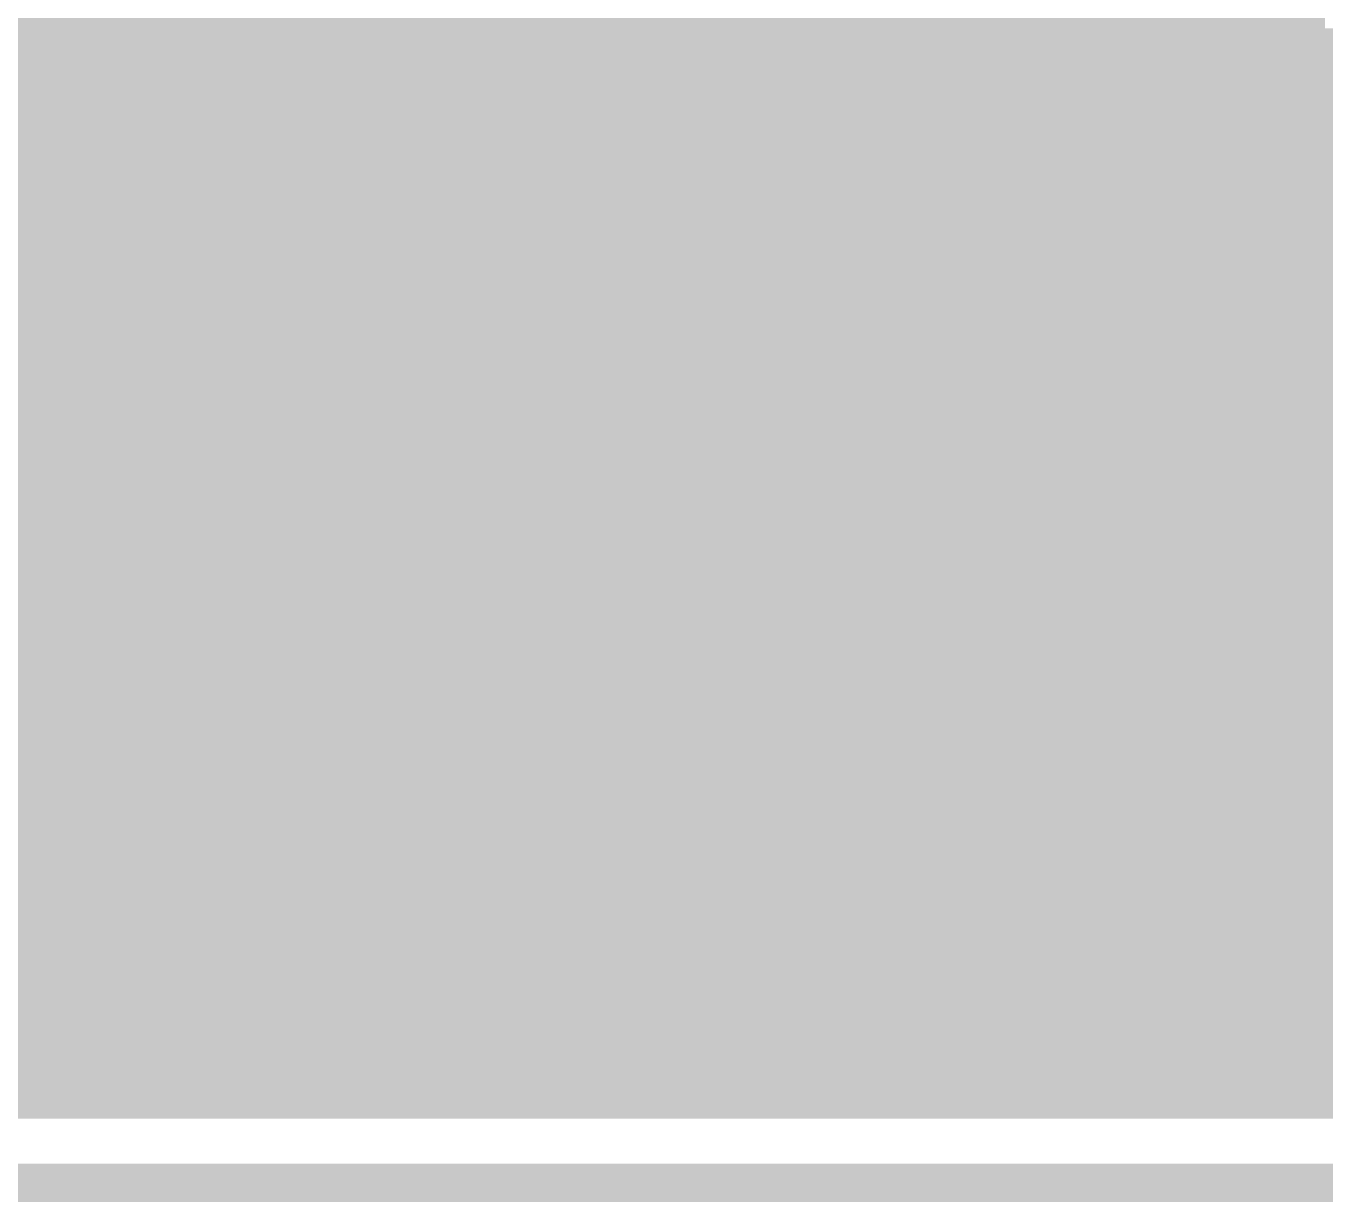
# Model space of a CAD drawing. Extents: x -5 to 208, y -5 to 206.
# Drawn here: x 64.27 to 72.9, y -5.13 to 2.68 of the extents above; entities that cross this region are included whole.
import ezdxf

# ---------------------------------------------------------------- set-up
doc = ezdxf.new("R2010")
doc.units = 0
doc.header["$MEASUREMENT"] = 0
doc.layers.get('0').update_dxf_attribs({"linetype": 'CONTINUOUS'})
for name, color, linetype in [('22-301-0_BOT', 7, 'CONTINUOUS'), ('22-301-0_DRD', 7, 'CONTINUOUS'), ('22-301-0_IN1', 1, 'CONTINUOUS'), ('22-301-0_IN2', 4, 'CONTINUOUS'), ('22-301-0_SMB', 3, 'CONTINUOUS'), ('22-301-0_SMT', 5, 'CONTINUOUS'), ('22-301-0_SST', 10, 'CONTINUOUS'), ('22-301-0_TOP', 14, 'CONTINUOUS'), ('THRUHOLE_TAP', 11, 'CONTINUOUS')]:
    doc.layers.add(name, color=color, linetype=linetype)

# ---------------------------------------------------------------- blocks, each defined once
blk = doc.blocks.new('ROUND_27')
at = {"const_width": 1.24968}
blk.add_lwpolyline([(-0.62484, 0, 1), (0.62484, 0, 1)], format="xyb", close=True, dxfattribs=at)
blk = doc.blocks.new('ROUND_11')
at = {"const_width": 0.65024}
blk.add_lwpolyline([(-0.32512, 0, 1), (0.32512, 0, 1)], format="xyb", close=True, dxfattribs=at)
blk = doc.blocks.new('ROUND_79')
at = {"const_width": 0.40005}
blk.add_lwpolyline([(-0.200024, 0, 1), (0.200024, 0, 1)], format="xyb", close=True, dxfattribs=at)
blk = doc.blocks.new('ROUND_81')
at = {"const_width": 0.69977}
blk.add_lwpolyline([(-0.349884, 0, 1), (0.349884, 0, 1)], format="xyb", close=True, dxfattribs=at)

msp = doc.modelspace()

# ---------------------------------------------------------------- linework, layer by layer
at = {"layer": '22-301-0_BOT', "const_width": 0.254}
for points in [[(68.4784, 30.353), (68.4784, -2.159)], [(68.707, 30.353), (68.707, -2.159)], [(68.9356, 30.353), (68.9356, -2.159)], [(69.1642, 30.353), (69.1642, -2.159)], [(72.5932, 30.353), (72.5932, -2.159)], [(64.8208, 18.288), (64.8208, -2.159)], [(65.0494, 18.288), (65.0494, -2.159)], [(72.771, 12.319), (72.771, -2.159)], [(69.3928, 4.02082), (69.3928, -2.159)], [(68.2498, 3.9878), (68.2498, -2.159)], [(65.278, 3.7719), (65.278, -2.159)], [(64.643, 3.683), (64.643, -2.159)], [(72.3646, 3.75158), (72.3646, -2.159)], [(68.0212, 3.50012), (68.0212, -2.159)], [(69.6214, 3.51282), (69.6214, -2.159)], [(65.5066, 3.39852), (65.5066, -2.159)], [(72.136, 3.38836), (72.136, -2.159)], [(67.7926, 3.2385), (67.7926, -2.159)], [(69.85, 3.24612), (69.85, -2.159)], [(65.7352, 3.17246), (65.7352, -2.159)], [(71.9074, 3.16738), (71.9074, -2.159)], [(67.564, 3.06578), (67.564, -2.159)], [(70.0786, 3.07086), (70.0786, -2.159)], [(65.9638, 3.02006), (65.9638, -2.159)], [(71.6788, 3.01498), (71.6788, -2.159)], [(66.1924, 2.91592), (66.1924, -2.159)], [(67.3354, 2.9464), (67.3354, -2.159)], [(70.3072, 2.94894), (70.3072, -2.159)], [(71.4502, 2.91338), (71.4502, -2.159)], [(66.421, 2.85496), (66.421, -2.159)], [(66.6496, 2.82702), (66.6496, -2.159)], [(66.8782, 2.8321), (66.8782, -2.159)], [(67.1068, 2.8702), (67.1068, -2.159)], [(70.5358, 2.87274), (70.5358, -2.159)], [(70.7644, 2.8321), (70.7644, -2.159)], [(70.993, 2.82448), (70.993, -2.159)], [(71.2216, 2.85242), (71.2216, -2.159)], [(72.771, 2.6416), (64.643, 2.6416)], [(72.771, 2.413), (64.643, 2.413)], [(72.771, 2.1844), (64.643, 2.1844)], [(72.771, 1.9558), (64.643, 1.9558)], [(86.868, 1.778), (86.868, -4.445), (5.207, -4.445)], [(72.771, 1.7272), (64.643, 1.7272)], [(72.771, 1.4986), (64.643, 1.4986)], [(72.771, 1.27), (64.643, 1.27)], [(72.771, 1.0414), (64.643, 1.0414)], [(72.771, 0.8128), (64.643, 0.8128)], [(72.771, 0.5842), (64.643, 0.5842)], [(72.771, 0.3556), (64.643, 0.3556)], [(72.771, 0.127), (64.643, 0.127)], [(72.771, -0.1016), (64.643, -0.1016)], [(72.771, -0.3302), (64.643, -0.3302)], [(72.771, -0.5588), (64.643, -0.5588)], [(72.771, -0.7874), (64.643, -0.7874)], [(72.771, -1.016), (64.643, -1.016)], [(72.771, -1.2446), (64.643, -1.2446)], [(72.771, -1.4732), (64.643, -1.4732)], [(72.771, -1.7018), (64.643, -1.7018)], [(72.771, -1.9304), (64.643, -1.9304)], [(72.771, -2.159), (64.643, -2.159)], [(73.406, -2.921), (63.881, -2.921)], [(64.1858, -2.921), (64.1858, -4.445)], [(64.4144, -2.921), (64.4144, -4.445)], [(64.643, -2.921), (64.643, -4.445)], [(64.8716, -2.921), (64.8716, -4.445)], [(65.1002, -2.921), (65.1002, -4.445)], [(65.3288, -2.921), (65.3288, -4.445)], [(65.5574, -2.921), (65.5574, -4.445)], [(65.786, -2.921), (65.786, -4.445)], [(66.0146, -2.921), (66.0146, -4.445)], [(66.2432, -2.921), (66.2432, -4.445)], [(66.4718, -2.921), (66.4718, -4.445)], [(66.7004, -2.921), (66.7004, -4.445)], [(66.929, -2.921), (66.929, -4.445)], [(67.1576, -2.921), (67.1576, -4.445)], [(67.3862, -2.921), (67.3862, -4.445)], [(67.6148, -2.921), (67.6148, -4.445)], [(67.8434, -2.921), (67.8434, -4.445)], [(68.072, -2.921), (68.072, -4.445)], [(68.3006, -2.921), (68.3006, -4.445)], [(68.5292, -2.921), (68.5292, -4.445)], [(68.7578, -2.921), (68.7578, -4.445)], [(68.9864, -2.921), (68.9864, -4.445)], [(69.215, -2.921), (69.215, -4.445)], [(69.4436, -2.921), (69.4436, -4.445)], [(69.6722, -2.921), (69.6722, -4.445)], [(69.9008, -2.921), (69.9008, -4.445)], [(70.1294, -2.921), (70.1294, -4.445)], [(70.358, -2.921), (70.358, -4.445)], [(70.5866, -2.921), (70.5866, -4.445)], [(70.8152, -2.921), (70.8152, -4.445)], [(71.0438, -2.921), (71.0438, -4.445)], [(71.2724, -2.921), (71.2724, -4.445)], [(71.501, -2.921), (71.501, -4.445)], [(71.7296, -2.921), (71.7296, -4.445)], [(71.9582, -2.921), (71.9582, -4.445)], [(72.1868, -2.921), (72.1868, -4.445)], [(72.4154, -2.921), (72.4154, -4.445)], [(72.644, -2.921), (72.644, -4.445)], [(72.8726, -2.921), (72.8726, -4.445)], [(86.868, -3.0734), (15.40002, -3.0734)], [(86.868, -3.302), (15.34668, -3.302)], [(86.868, -3.5306), (15.24, -3.5306)], [(86.868, -3.7592), (15.05204, -3.7592)], [(86.868, -3.9878), (14.68628, -3.9878)], [(86.868, -4.2164), (5.207, -4.2164)]]:
    msp.add_lwpolyline(points, dxfattribs=at)
at = {"layer": '22-301-0_DRD', "const_width": 0.254}
for points in [[(66.04, 1.905), (66.04, 0.635)], [(68.58, 1.905), (68.58, 0.635)], [(71.12, 1.905), (71.12, 0.635)], [(66.675, 1.27), (65.405, 1.27)], [(69.215, 1.27), (67.945, 1.27)], [(71.755, 1.27), (70.485, 1.27)], [(67.3608, -0.45974), (66.0908, -1.72974)], [(67.3608, -1.72974), (66.0908, -0.45974)], [(71.55942, -0.45974), (70.28942, -1.72974)], [(71.55942, -1.72974), (70.28942, -0.45974)], [(-2.99974, -4.99872), (94.99854, -4.99872)]]:
    msp.add_lwpolyline(points, dxfattribs=at)
at = {"layer": '22-301-0_IN1', "const_width": 0.254}
for points in [[(88.773, 16.256), (88.773, -4.445), (64.643, -4.445)], [(64.643, 2.413), (64.643, -4.445)], [(73.279, 2.413), (64.643, 2.413)], [(64.8716, 2.413), (64.8716, -4.445)], [(65.1002, 2.413), (65.1002, -4.445)], [(65.3288, 2.413), (65.3288, -4.445)], [(65.5574, 2.413), (65.5574, -4.445)], [(65.786, 2.413), (65.786, -4.445)], [(66.0146, 2.413), (66.0146, -4.445)], [(66.2432, 2.413), (66.2432, -4.445)], [(66.4718, 2.413), (66.4718, -4.445)], [(66.7004, 2.413), (66.7004, -4.445)], [(66.929, 2.413), (66.929, -4.445)], [(67.1576, 2.413), (67.1576, -4.445)], [(67.3862, 2.413), (67.3862, -4.445)], [(67.6148, 2.413), (67.6148, -4.445)], [(67.8434, 2.413), (67.8434, -4.445)], [(68.072, 2.413), (68.072, -4.445)], [(68.3006, 2.413), (68.3006, -4.445)], [(68.5292, 2.413), (68.5292, -4.445)], [(68.7578, 2.413), (68.7578, -4.445)], [(68.9864, 2.413), (68.9864, -4.445)], [(69.215, 2.413), (69.215, -4.445)], [(69.4436, 2.413), (69.4436, -4.445)], [(69.6722, 2.413), (69.6722, -4.445)], [(69.9008, 2.413), (69.9008, -4.445)], [(70.1294, 2.413), (70.1294, -4.445)], [(70.358, 2.413), (70.358, -4.445)], [(70.5866, 2.413), (70.5866, -4.445)], [(70.8152, 2.413), (70.8152, -4.445)], [(71.0438, 2.413), (71.0438, -4.445)], [(71.2724, 2.413), (71.2724, -4.445)], [(71.501, 2.413), (71.501, -4.445)], [(71.7296, 2.413), (71.7296, -4.445)], [(71.9582, 2.413), (71.9582, -4.445)], [(72.1868, 2.413), (72.1868, -4.445)], [(72.4154, 2.413), (72.4154, -4.445)], [(72.644, 2.413), (72.644, -4.445)], [(72.8726, 2.413), (72.8726, -4.445)], [(88.773, 2.1844), (64.643, 2.1844)], [(88.773, 1.9558), (64.643, 1.9558)], [(88.773, 1.7272), (64.643, 1.7272)], [(88.773, 1.4986), (64.643, 1.4986)], [(88.773, 1.27), (64.643, 1.27)], [(83.29168, 1.0414), (64.643, 1.0414)], [(82.9056, 0.8128), (64.643, 0.8128)], [(82.65922, 0.5842), (64.643, 0.5842)], [(74.4982, 0.3556), (64.643, 0.3556)], [(74.12228, 0.127), (64.643, 0.127)], [(73.89622, -0.1016), (64.643, -0.1016)], [(73.74128, -0.3302), (64.643, -0.3302)], [(73.63714, -0.5588), (64.643, -0.5588)], [(73.57364, -0.7874), (64.643, -0.7874)], [(73.5457, -1.016), (64.643, -1.016)], [(73.55078, -1.2446), (64.643, -1.2446)], [(73.59142, -1.4732), (64.643, -1.4732)], [(73.66508, -1.7018), (64.643, -1.7018)], [(73.78446, -1.9304), (64.643, -1.9304)], [(73.95718, -2.159), (64.643, -2.159)], [(74.21626, -2.3876), (64.643, -2.3876)], [(74.69886, -2.6162), (64.643, -2.6162)], [(88.773, -2.8448), (64.643, -2.8448)], [(88.773, -3.0734), (64.643, -3.0734)], [(88.773, -3.302), (64.643, -3.302)], [(88.773, -3.5306), (64.643, -3.5306)], [(88.773, -3.7592), (64.643, -3.7592)], [(88.773, -3.9878), (64.643, -3.9878)], [(88.773, -4.2164), (64.643, -4.2164)]]:
    msp.add_lwpolyline(points, dxfattribs=at)
at = {"layer": '22-301-0_IN2', "const_width": 0.254}
for points in [[(88.773, 16.256), (88.773, -4.445), (64.643, -4.445)], [(64.643, 2.413), (64.643, -4.445)], [(73.279, 2.413), (64.643, 2.413)], [(64.8716, 2.413), (64.8716, -4.445)], [(65.1002, 2.413), (65.1002, -4.445)], [(65.3288, 2.413), (65.3288, -4.445)], [(65.5574, 2.413), (65.5574, -4.445)], [(65.786, 2.413), (65.786, -4.445)], [(66.0146, 2.413), (66.0146, -4.445)], [(66.2432, 2.413), (66.2432, -4.445)], [(66.4718, 2.413), (66.4718, -4.445)], [(66.7004, 2.413), (66.7004, -4.445)], [(66.929, 2.413), (66.929, -4.445)], [(67.1576, 2.413), (67.1576, -4.445)], [(67.3862, 2.413), (67.3862, -4.445)], [(67.6148, 2.413), (67.6148, -4.445)], [(67.8434, 2.413), (67.8434, -4.445)], [(68.072, 2.413), (68.072, -4.445)], [(68.3006, 2.413), (68.3006, -4.445)], [(68.5292, 2.413), (68.5292, -4.445)], [(68.7578, 2.413), (68.7578, -4.445)], [(68.9864, 2.413), (68.9864, -4.445)], [(69.215, 2.413), (69.215, -4.445)], [(69.4436, 2.413), (69.4436, -4.445)], [(69.6722, 2.413), (69.6722, -4.445)], [(69.9008, 2.413), (69.9008, -4.445)], [(70.1294, 2.413), (70.1294, -4.445)], [(70.358, 2.413), (70.358, -4.445)], [(70.5866, 2.413), (70.5866, -4.445)], [(70.8152, 2.413), (70.8152, -4.445)], [(71.0438, 2.413), (71.0438, -4.445)], [(71.2724, 2.413), (71.2724, -4.445)], [(71.501, 2.413), (71.501, -4.445)], [(71.7296, 2.413), (71.7296, -4.445)], [(71.9582, 2.413), (71.9582, -4.445)], [(72.1868, 2.413), (72.1868, -4.445)], [(72.4154, 2.413), (72.4154, -4.445)], [(72.644, 2.413), (72.644, -4.445)], [(72.8726, 2.413), (72.8726, -4.445)], [(88.773, 2.1844), (64.643, 2.1844)], [(88.773, 1.9558), (64.643, 1.9558)], [(88.773, 1.7272), (64.643, 1.7272)], [(88.773, 1.4986), (64.643, 1.4986)], [(88.773, 1.27), (64.643, 1.27)], [(83.29168, 1.0414), (64.643, 1.0414)], [(82.9056, 0.8128), (64.643, 0.8128)], [(82.65922, 0.5842), (64.643, 0.5842)], [(74.4982, 0.3556), (64.643, 0.3556)], [(74.12228, 0.127), (64.643, 0.127)], [(73.89622, -0.1016), (64.643, -0.1016)], [(73.74128, -0.3302), (64.643, -0.3302)], [(73.63714, -0.5588), (64.643, -0.5588)], [(73.57364, -0.7874), (64.643, -0.7874)], [(73.5457, -1.016), (64.643, -1.016)], [(73.55078, -1.2446), (64.643, -1.2446)], [(73.59142, -1.4732), (64.643, -1.4732)], [(73.66508, -1.7018), (64.643, -1.7018)], [(73.78446, -1.9304), (64.643, -1.9304)], [(73.95718, -2.159), (64.643, -2.159)], [(74.21626, -2.3876), (64.643, -2.3876)], [(74.69886, -2.6162), (64.643, -2.6162)], [(88.773, -2.8448), (64.643, -2.8448)], [(88.773, -3.0734), (64.643, -3.0734)], [(88.773, -3.302), (64.643, -3.302)], [(88.773, -3.5306), (64.643, -3.5306)], [(88.773, -3.7592), (64.643, -3.7592)], [(88.773, -3.9878), (64.643, -3.9878)], [(88.773, -4.2164), (64.643, -4.2164)]]:
    msp.add_lwpolyline(points, dxfattribs=at)
at = {"layer": '22-301-0_SMB', "const_width": 2.54}
msp.add_lwpolyline([(67.691, 27.94), (67.691, 16.129), (61.595, 16.129), (61.595, 4.191), (66.802, -1.016)], dxfattribs=at)
at = {"layer": '22-301-0_SST', "const_width": 0.1524}
for points in [[(64.92494, 5.7531), (64.92494, 2.15392), (68.52412, 2.15392), (68.52412, 5.7531), (64.92494, 5.7531)], [(70.02526, 5.7531), (69.1261, 4.85394), (69.1261, 2.15392), (72.72528, 2.15392), (72.72528, 4.85394), (71.82612, 5.7531), (70.02526, 5.7531)], [(65.8241, 1.55448), (64.92494, 0.65532), (64.92494, -2.0447), (68.52412, -2.0447), (68.52412, 0.65532), (67.62496, 1.55448), (65.8241, 1.55448)], [(69.1261, 1.55448), (69.1261, -2.0447), (72.72528, -2.0447), (72.72528, 1.55448), (69.1261, 1.55448)], [(71.32574, -2.94386), (74.72426, -2.94386), (74.72426, -4.3434), (71.32574, -4.3434), (71.32574, -2.94386), (64.02578, -2.94386), (64.02578, -1.76784), (64.02578, 0.50038)], [(67.29476, -0.99314), (67.29476, -1.39446), (66.1543, -1.39446), (66.1543, -0.99314), (67.29476, -0.99314), (67.29476, 0.14478), (66.1543, 0.14478), (66.1543, -0.99314)], [(71.49592, -0.99314), (71.49592, -1.39446), (70.35546, -1.39446), (70.35546, -0.99314), (71.49592, -0.99314), (71.49592, 0.14478), (70.35546, 0.14478), (70.35546, -0.99314)], [(74.68108, -2.95656), (74.68108, -4.29514), (71.35622, -4.29514)], [(71.35622, -2.95656), (71.35622, -4.29514)], [(74.68108, -2.95656), (71.35622, -2.95656)], [(71.45782, -2.95656), (71.45782, -4.29514)], [(71.59498, -2.95656), (71.59498, -4.29514)], [(71.73214, -2.95656), (71.73214, -4.29514)], [(71.8693, -2.95656), (71.8693, -4.29514)], [(72.00646, -2.95656), (72.00646, -4.29514)], [(72.14362, -2.95656), (72.14362, -4.29514)], [(72.28078, -2.95656), (72.28078, -4.29514)], [(72.41794, -2.95656), (72.41794, -4.29514)], [(72.5551, -2.95656), (72.5551, -4.29514)], [(72.69226, -2.95656), (72.69226, -4.29514)], [(72.82942, -2.95656), (72.82942, -4.29514)], [(72.96658, -2.95656), (72.96658, -4.29514)], [(74.68108, -3.09626), (71.35622, -3.09626)], [(74.68108, -3.23342), (71.35622, -3.23342)], [(74.68108, -3.37058), (71.35622, -3.37058)], [(74.68108, -3.50774), (71.35622, -3.50774)], [(74.68108, -3.6449), (71.35622, -3.6449)], [(74.68108, -3.78206), (71.35622, -3.78206)], [(74.68108, -3.91922), (71.35622, -3.91922)], [(74.68108, -4.05638), (71.35622, -4.05638)], [(74.68108, -4.19354), (71.35622, -4.19354)]]:
    msp.add_lwpolyline(points, dxfattribs=at)
at = {"layer": '22-301-0_TOP', "const_width": 0.254}
for points in [[(96.52, 10.541), (96.52, -2.921), (94.996, -4.445), (10.16, -4.445)], [(81.661, 2.54), (29.13888, 2.54)], [(64.2874, 2.54), (64.2874, -4.445)], [(64.516, 2.54), (64.516, -4.445)], [(64.7446, 2.54), (64.7446, -4.445)], [(64.9732, 2.54), (64.9732, -4.445)], [(65.2018, 2.54), (65.2018, 1.77546)], [(65.4304, 2.54), (65.4304, 2.03708)], [(65.659, 2.54), (65.659, 2.1717)], [(65.8876, 2.54), (65.8876, 2.23774)], [(66.1162, 2.54), (66.1162, 2.24536)], [(66.3448, 2.54), (66.3448, 2.19964)], [(66.5734, 2.54), (66.5734, 2.09042)], [(66.802, 2.54), (66.802, 1.88468)], [(67.0306, 2.54), (67.0306, 0.45466)], [(67.2592, 2.54), (67.2592, 0.39116)], [(67.4878, 2.54), (67.4878, 0.28956)], [(67.7164, 2.54), (67.7164, 1.73228)], [(67.945, 2.54), (67.945, 2.01422)], [(68.1736, 2.54), (68.1736, 2.16154)], [(68.4022, 2.54), (68.4022, 2.23266)], [(68.6308, 2.54), (68.6308, 2.2479)], [(68.8594, 2.54), (68.8594, 2.20726)], [(69.088, 2.54), (69.088, 2.1082)], [(69.3166, 2.54), (69.3166, 1.91516)], [(69.5452, 2.54), (69.5452, 1.43764)], [(69.7738, 2.54), (69.7738, -0.0127)], [(70.0024, 2.54), (70.0024, 0.18796)], [(70.231, 2.54), (70.231, 1.68148)], [(70.4596, 2.54), (70.4596, 1.9939)], [(70.6882, 2.54), (70.6882, 2.14884)], [(70.9168, 2.54), (70.9168, 2.22758)], [(71.1454, 2.54), (71.1454, 2.2479)], [(71.374, 2.54), (71.374, 2.21488)], [(71.6026, 2.54), (71.6026, 2.1209)], [(71.8312, 2.54), (71.8312, 1.9431)], [(72.0598, 2.54), (72.0598, 1.54686)], [(72.2884, 2.54), (72.2884, -0.29464)], [(72.517, 2.54), (72.517, -4.445)], [(72.7456, 2.54), (72.7456, -4.445)], [(72.9742, 2.54), (72.9742, -4.445)], [(89.02446, 2.413), (29.20492, 2.413)], [(65.68694, 2.1844), (29.25318, 2.1844)], [(68.22694, 2.1844), (66.39052, 2.1844)], [(70.76694, 2.1844), (68.93052, 2.1844)], [(88.85428, 2.1844), (71.47052, 2.1844)], [(65.33896, 1.9558), (29.2227, 1.9558)], [(67.87896, 1.9558), (66.7385, 1.9558)], [(70.41896, 1.9558), (69.2785, 1.9558)], [(88.70696, 1.9558), (71.8185, 1.9558)], [(65.17386, 1.7272), (29.10078, 1.7272)], [(67.71386, 1.7272), (66.90614, 1.7272)], [(70.25386, 1.7272), (69.44614, 1.7272)], [(88.5825, 1.7272), (71.98614, 1.7272)], [(65.0875, 1.4986), (28.73502, 1.4986)], [(67.6275, 1.4986), (66.9925, 1.4986)], [(70.1675, 1.4986), (69.5325, 1.4986)], [(88.47582, 1.4986), (72.0725, 1.4986)], [(65.05956, 1.27), (9.652, 1.27)], [(67.59956, 1.27), (67.02044, 1.27)], [(70.13956, 1.27), (69.56044, 1.27)], [(88.38692, 1.27), (72.10044, 1.27)], [(69.5452, 1.10236), (69.5452, -0.32512)], [(65.0875, 1.0414), (62.75832, 1.0414)], [(67.6275, 1.0414), (66.9925, 1.0414)], [(70.1675, 1.0414), (69.5325, 1.0414)], [(83.29168, 1.0414), (72.0725, 1.0414)], [(72.0598, 0.99314), (72.0598, 0.00508)], [(70.231, 0.85852), (70.231, 0.32512)], [(65.17386, 0.8128), (63.1444, 0.8128)], [(65.2018, 0.762), (65.2018, -0.67818)], [(67.71386, 0.8128), (66.90614, 0.8128)], [(67.7164, 0.80772), (67.7164, 0.13462)], [(70.25386, 0.8128), (69.44614, 0.8128)], [(82.9056, 0.8128), (71.98614, 0.8128)], [(66.802, 0.65278), (66.802, 0.4826)], [(65.33896, 0.5842), (63.38824, 0.5842)], [(67.87896, 0.5842), (66.7385, 0.5842)], [(70.41896, 0.5842), (69.2785, 0.5842)], [(69.3166, 0.62484), (69.3166, -4.445)], [(82.65922, 0.5842), (71.8185, 0.5842)], [(71.8312, 0.5969), (71.8312, 0.19812)], [(65.4304, 0.50292), (65.4304, -0.1905)], [(66.7258, 0.48514), (66.62155, 0.4817)], [(67.945, 0.52324), (67.945, -0.0889)], [(70.4596, 0.5461), (70.4596, 0.41402)], [(69.088, 0.4318), (69.088, -4.445)], [(71.6026, 0.41656), (71.6026, 0.33274)], [(65.68694, 0.3556), (63.5635, 0.3556)], [(65.659, 0.3683), (65.659, 0.07112)], [(68.22694, 0.3556), (67.35064, 0.3556)], [(68.1736, 0.37846), (68.1736, -0.46228)], [(68.4022, 0.30734), (68.4022, -4.445)], [(68.8594, 0.3302), (68.8594, -4.445)], [(70.29958, 0.3556), (68.93052, 0.3556)], [(82.4865, 0.3556), (71.5518, 0.3556)], [(65.8876, 0.30226), (65.8876, 0.24384)], [(68.6308, 0.2921), (68.6308, -4.445)], [(65.7225, 0.127), (63.68796, 0.127)], [(69.92366, 0.127), (67.72656, 0.127)], [(82.3595, 0.127), (71.92772, 0.127)], [(65.49644, -0.1016), (63.77432, -0.1016)], [(69.69506, -0.1016), (67.95516, -0.1016)], [(82.27314, -0.1016), (72.15378, -0.1016)], [(65.34404, -0.3302), (63.82766, -0.3302)], [(69.54266, -0.3302), (68.10756, -0.3302)], [(82.2198, -0.3302), (72.30618, -0.3302)], [(65.2399, -0.5588), (63.85306, -0.5588)], [(69.43852, -0.5588), (68.2117, -0.5588)], [(82.1944, -0.5588), (72.41032, -0.5588)], [(65.1764, -0.7874), (63.84798, -0.7874)], [(69.37502, -0.7874), (68.2752, -0.7874)], [(82.19948, -0.7874), (72.47382, -0.7874)], [(65.14846, -1.016), (63.81496, -1.016)], [(69.34708, -1.016), (68.30314, -1.016)], [(82.23504, -1.016), (72.50176, -1.016)], [(65.15354, -1.2446), (63.74892, -1.2446)], [(69.35216, -1.2446), (68.29806, -1.2446)], [(82.29854, -1.2446), (72.49668, -1.2446)], [(65.19164, -1.4732), (63.64986, -1.4732)], [(69.39026, -1.4732), (68.25996, -1.4732)], [(82.3976, -1.4732), (72.45858, -1.4732)], [(65.2018, -1.5113), (65.2018, -4.445)], [(65.26784, -1.7018), (63.51016, -1.7018)], [(68.1736, -1.7272), (68.1736, -4.445)], [(69.46646, -1.7018), (68.18376, -1.7018)], [(82.5373, -1.7018), (72.38238, -1.7018)], [(65.38468, -1.9304), (63.31712, -1.9304)], [(69.5833, -1.9304), (68.06692, -1.9304)], [(69.5452, -1.86436), (69.5452, -4.445)], [(82.73034, -1.9304), (72.26554, -1.9304)], [(72.2884, -1.8923), (72.2884, -4.445)], [(65.4304, -1.99898), (65.4304, -4.445)], [(67.945, -2.09804), (67.945, -4.445)], [(65.5574, -2.159), (63.03772, -2.159)], [(69.75602, -2.159), (67.8942, -2.159)], [(69.7738, -2.17678), (69.7738, -4.445)], [(72.0598, -2.19456), (72.0598, -4.445)], [(83.01228, -2.159), (72.09282, -2.159)], [(65.659, -2.2606), (65.659, -4.445)], [(67.7164, -2.3241), (67.7164, -4.445)], [(65.81648, -2.3876), (62.55004, -2.3876)], [(65.8876, -2.43332), (65.8876, -4.445)], [(70.01764, -2.3876), (67.63258, -2.3876)], [(70.0024, -2.37744), (70.0024, -4.445)], [(71.8312, -2.3876), (71.8312, -4.445)], [(83.49742, -2.3876), (71.83374, -2.3876)], [(67.4878, -2.47904), (67.4878, -4.445)], [(70.231, -2.5146), (70.231, -4.445)], [(71.6026, -2.52222), (71.6026, -4.445)], [(66.29908, -2.6162), (15.36192, -2.6162)], [(66.1162, -2.5527), (66.1162, -4.445)], [(66.3448, -2.62636), (66.3448, -4.445)], [(70.50024, -2.6162), (67.14998, -2.6162)], [(67.2592, -2.58064), (67.2592, -4.445)], [(70.4596, -2.6035), (70.4596, -4.445)], [(89.20226, -2.6162), (71.35114, -2.6162)], [(71.374, -2.60858), (71.374, -4.445)], [(66.5734, -2.667), (66.5734, -4.445)], [(66.802, -2.67208), (66.802, -4.445)], [(67.0306, -2.64414), (67.0306, -4.445)], [(70.6882, -2.65684), (70.6882, -4.445)], [(70.9168, -2.67462), (70.9168, -4.445)], [(71.1454, -2.65938), (71.1454, -4.445)], [(89.43594, -2.8448), (15.4051, -2.8448)], [(89.71534, -3.0734), (15.40002, -3.0734)], [(90.06078, -3.302), (15.34668, -3.302)], [(90.51544, -3.5306), (15.24, -3.5306)], [(91.26982, -3.7592), (15.05204, -3.7592)], [(95.4532, -3.9878), (14.68628, -3.9878)], [(95.2246, -4.2164), (9.652, -4.2164)]]:
    msp.add_lwpolyline(points, dxfattribs=at)
for points in [[(66.04, 2.25044, 0.4142136), (65.05956, 1.27)], [(67.02044, 1.27, 0.4142136), (66.04, 2.25044)], [(68.58, 2.25044, 0.4142136), (67.59956, 1.27)], [(69.56044, 1.27, 0.4142136), (68.58, 2.25044)], [(71.12, 2.25044, 0.4142136), (70.13956, 1.27)], [(72.10044, 1.27, 0.4142136), (71.12, 2.25044)], [(65.05956, 1.27, 0.3931056), (65.96888, 0.2921)], [(66.61912, 0.48006, 0.2389445), (67.01948, 1.27)], [(67.59956, 1.27, 0.4142136), (68.58, 0.28956)], [(68.58, 0.28956, 0.4142136), (69.56044, 1.27)], [(70.13956, 1.27, 0.2542037), (70.58674, 0.44726)], [(71.51116, 0.37084, 0.2985388), (72.10044, 1.27)], [(68.30568, -1.09474, 0.4142136), (66.7258, 0.48514)], [(70.5866, 0.44704, 0.3523578), (69.34708, -1.09474)], [(72.5043, -1.09474, 0.306597), (71.51116, 0.37084)], [(65.97142, 0.2921, 0.2747688), (65.14592, -1.09474)], [(65.14592, -1.09474, 0.4142136), (66.7258, -2.67462)], [(66.7258, -2.67462, 0.4142136), (68.30568, -1.09474)], [(69.34454, -1.09474, 0.4142136), (70.92442, -2.67462)], [(70.92442, -2.67462, 0.4142136), (72.5043, -1.09474)]]:
    msp.add_lwpolyline(points, format="xyb", dxfattribs=at)

# ---------------------------------------------------------------- block references
at = {"layer": '22-301-0_BOT'}
for name, p in [('ROUND_11', (66.04, 1.27)), ('ROUND_11', (68.58, 1.27)), ('ROUND_11', (71.12, 1.27)), ('ROUND_27', (66.7258, -1.09474)), ('ROUND_27', (70.92442, -1.09474))]:
    msp.add_blockref(name, p, dxfattribs=at)
at = {"layer": '22-301-0_IN1'}
for name, p in [('ROUND_11', (66.04, 1.27)), ('ROUND_11', (68.58, 1.27)), ('ROUND_11', (71.12, 1.27)), ('ROUND_27', (66.7258, -1.09474)), ('ROUND_27', (70.92442, -1.09474))]:
    msp.add_blockref(name, p, dxfattribs=at)
at = {"layer": '22-301-0_IN2'}
for name, p in [('ROUND_11', (66.04, 1.27)), ('ROUND_11', (68.58, 1.27)), ('ROUND_11', (71.12, 1.27)), ('ROUND_27', (66.7258, -1.09474)), ('ROUND_27', (70.92442, -1.09474))]:
    msp.add_blockref(name, p, dxfattribs=at)
at = {"layer": '22-301-0_SMB'}
for p in [(66.7258, -1.09474), (70.92442, -1.09474)]:
    msp.add_blockref('ROUND_27', p, dxfattribs=at)
at = {"layer": '22-301-0_SMT'}
for p in [(66.7258, -1.09474), (70.92442, -1.09474)]:
    msp.add_blockref('ROUND_27', p, dxfattribs=at)
at = {"layer": '22-301-0_TOP'}
for name, p in [('ROUND_11', (66.04, 1.27)), ('ROUND_11', (68.58, 1.27)), ('ROUND_11', (71.12, 1.27)), ('ROUND_27', (66.7258, -1.09474)), ('ROUND_27', (70.92442, -1.09474))]:
    msp.add_blockref(name, p, dxfattribs=at)
at = {"layer": 'THRUHOLE_TAP'}
for name, p in [('ROUND_79', (66.04, 1.27)), ('ROUND_79', (68.58, 1.27)), ('ROUND_79', (71.12, 1.27)), ('ROUND_81', (66.7258, -1.09474)), ('ROUND_81', (70.92442, -1.09474))]:
    msp.add_blockref(name, p, dxfattribs=at)

doc.saveas('drawing.dxf')
